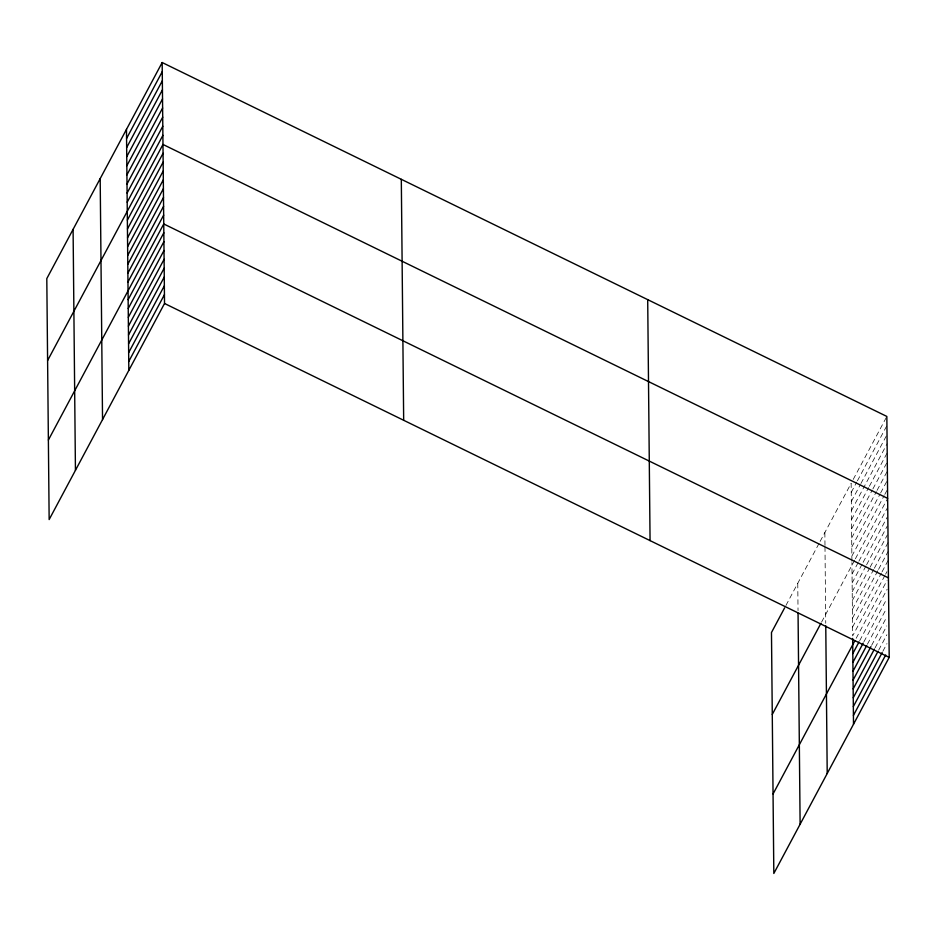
<?xml version="1.0" encoding="UTF-8"?>
<svg xmlns="http://www.w3.org/2000/svg" width="936" height="936" viewBox="0 0 936 936"><rect width="100%" height="100%" fill="white"/><g stroke="black" fill="none" stroke-linecap="round" stroke-linejoin="round"><path stroke-width="0.7" stroke-dasharray="4.68 3.51" d="M785.936 605.44L819.433 542.681M820.111 541.418L851.152 483.292L851.912 561.319M853.211 479.443L886.848 416.438M851.233 492.394L856.732 482.11M857.411 480.823L886.93 425.541M851.327 501.509L860.254 484.789M860.933 483.502L887.024 434.643M851.421 510.611L887.117 443.746M851.503 519.714L868.667 487.562M869.357 486.287L887.199 452.849M851.596 528.817L872.188 490.242M872.878 488.955L887.293 461.963M851.678 537.919L876.4 491.634M877.079 490.347L887.375 471.065M851.772 547.022L879.922 494.302M880.6 493.015L886.778 481.443M851.865 556.124L884.122 495.694M884.812 494.407L886.872 490.558M821.597 622.077L854.697 560.079M855.387 558.792L886.965 499.66M852.041 574.06L858.218 562.489M858.897 561.202L887.047 508.494M852.123 582.894L862.419 563.612M863.109 562.325L887.129 517.327M852.205 591.727L865.94 566.011M866.619 564.736L887.223 526.161M852.298 600.561L869.462 568.421M870.141 567.134L887.305 534.994M852.38 609.394L873.662 569.544M874.353 568.257L888.077 542.541M852.462 618.24L877.863 570.668M878.553 569.38L888.159 551.386M852.556 627.073L881.384 573.078M882.075 571.791L888.252 560.219M884.906 575.476L852.637 635.907L851.924 562.618M885.596 574.189L886.965 571.627M856.159 638.317L887.047 580.46M859.681 640.715L887.141 589.294M863.881 641.839L886.532 599.414M867.403 644.249L886.626 608.248M871.603 645.372L886.708 617.081M875.125 647.77L886.79 625.915M878.647 650.181L886.883 634.76M882.847 651.304L886.965 643.594M824.862 532.537L824.979 545.548M824.99 546.846L825.739 623.306M797.764 583.28L798.034 610.588"/><path stroke-width="1.4" d="M162.174 62.525L46.8 278.6L49.152 519.562L164.525 303.486L162.174 62.525L886.848 416.438L889.2 657.4L773.826 873.475L771.475 632.514L784.614 607.897M126.571 138.481L162.267 71.627M126.652 147.584L162.349 80.73M126.746 156.686L162.443 89.833M126.828 165.789L162.525 98.935M126.922 174.892L162.618 108.038M127.015 183.994L162.712 117.14M127.097 193.097L162.794 126.243M127.191 202.199L162.887 135.346M47.596 360.524L162.969 144.448L887.644 498.373M127.366 220.135L163.063 153.282M127.448 228.969L163.145 162.115M127.53 237.802L163.238 170.949M127.624 246.648L163.32 179.794M127.706 255.481L163.402 188.627M127.799 264.315L163.496 197.461M127.881 273.148L163.578 206.294M127.963 281.982L163.66 215.128M48.38 440.037L163.753 223.961L888.428 577.886M128.138 299.66L163.835 232.795M128.232 308.494L163.929 241.64M128.314 317.327L164.011 250.474M128.396 326.161L164.093 259.307M128.489 334.994L164.186 268.141M128.571 343.828L164.268 276.974M128.653 352.661L164.35 285.808M128.747 361.507L164.444 294.641M772.27 714.449L820.919 623.341M773.054 793.962L854.79 640.879M852.813 653.574L858.991 642.002M852.895 662.407L863.191 643.126M852.988 671.252L866.713 645.536M853.07 680.086L870.925 646.659M853.152 688.919L874.435 649.058M853.246 697.753L877.956 651.468M853.328 706.586L882.168 652.591M853.421 715.42L885.678 655.001M164.525 303.486L889.2 657.4M852.661 638.434L853.503 724.253M825.763 625.821L827.213 773.499M798.057 613.185L800.116 824.242M647.7 299.649L650.064 540.61M401.31 179.314L403.673 420.276M126.477 129.379L128.829 370.34M100.187 178.612L102.539 419.585M73.09 229.355L75.442 470.317"/></g></svg>
